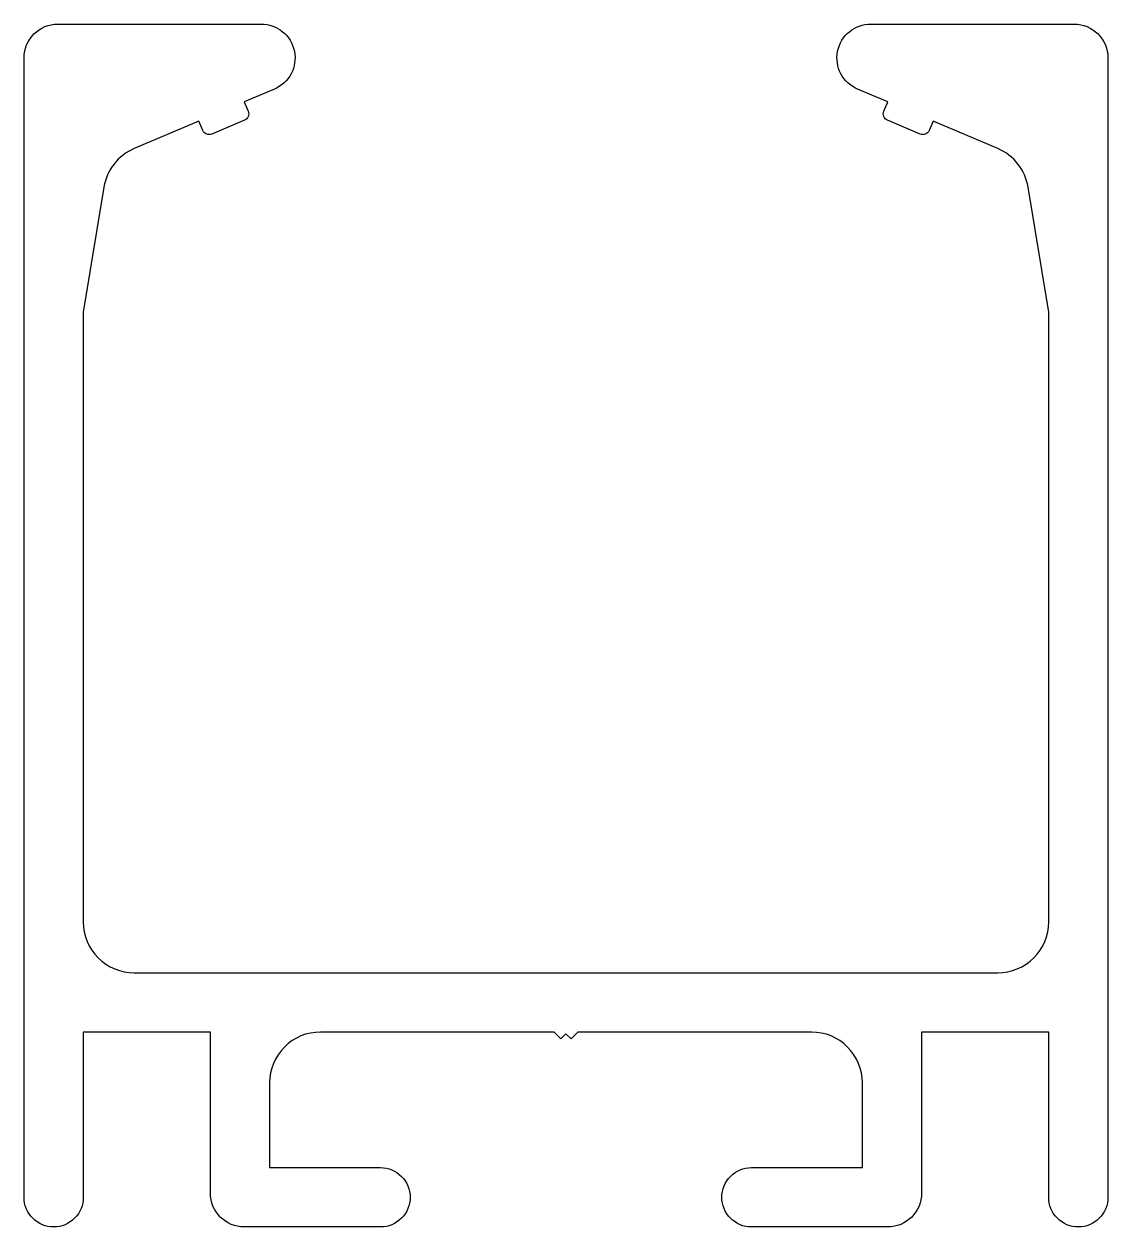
# Model space of a CAD drawing. Extents: x 947.9 to 979.9, y -18.1 to 17.4.
import ezdxf

# ---------------------------------------------------------------- set-up
doc = ezdxf.new("R2010")
doc.units = 0
doc.header["$LTSCALE"] = 15
doc.layers.get('0').update_dxf_attribs({"linetype": 'CONTINUOUS'})

msp = doc.modelspace()

# ---------------------------------------------------------------- linework, layer by layer
at = {"ltscale": 0.05}
msp.add_lwpolyline([(964.086, -12.563), (963.936, -12.413), (963.786, -12.563), (963.586, -12.363), (956.686, -12.363, 0.414214), (955.186, -13.863), (955.186, -16.363), (958.461, -16.363, -0.414214), (959.336, -17.238), (959.336, -17.238, -0.414214), (958.461, -18.113), (954.436, -18.113, -0.414214), (953.436, -17.113), (953.436, -12.363), (949.686, -12.363), (949.686, -17.238, -0.414214), (948.811, -18.113, -0.414214), (947.936, -17.238), (947.936, 16.387, -0.414214), (948.936, 17.387), (954.936, 17.387, -0.817052), (955.327, 15.467), (954.436, 15.089), (954.553, 14.813, -0.414214), (954.447, 14.55), (953.481, 14.14, -0.414214), (953.218, 14.246), (953.101, 14.522), (951.187, 13.71, 0.256986), (950.293, 12.573), (949.686, 8.887), (949.686, -9.113, 0.414214), (951.186, -10.613), (976.686, -10.613, 0.414214), (978.186, -9.113), (978.186, 8.887), (977.579, 12.573, 0.256986), (976.685, 13.71), (974.771, 14.522), (974.654, 14.246, -0.414214), (974.391, 14.14), (973.425, 14.55, -0.414214), (973.319, 14.813), (973.436, 15.089), (972.545, 15.467, -0.817052), (972.936, 17.387), (978.936, 17.387, -0.414214), (979.936, 16.387), (979.936, -17.238, -0.414214), (979.061, -18.113, -0.414214), (978.186, -17.238), (978.186, -12.363), (974.436, -12.363), (974.436, -17.113, -0.414214), (973.436, -18.113), (969.411, -18.113, -0.414214), (968.536, -17.238, -0.414214), (969.411, -16.363), (972.686, -16.363), (972.686, -13.863, 0.414214), (971.186, -12.363), (964.286, -12.363)], format="xyb", close=True, dxfattribs=at)

doc.saveas('drawing.dxf')
